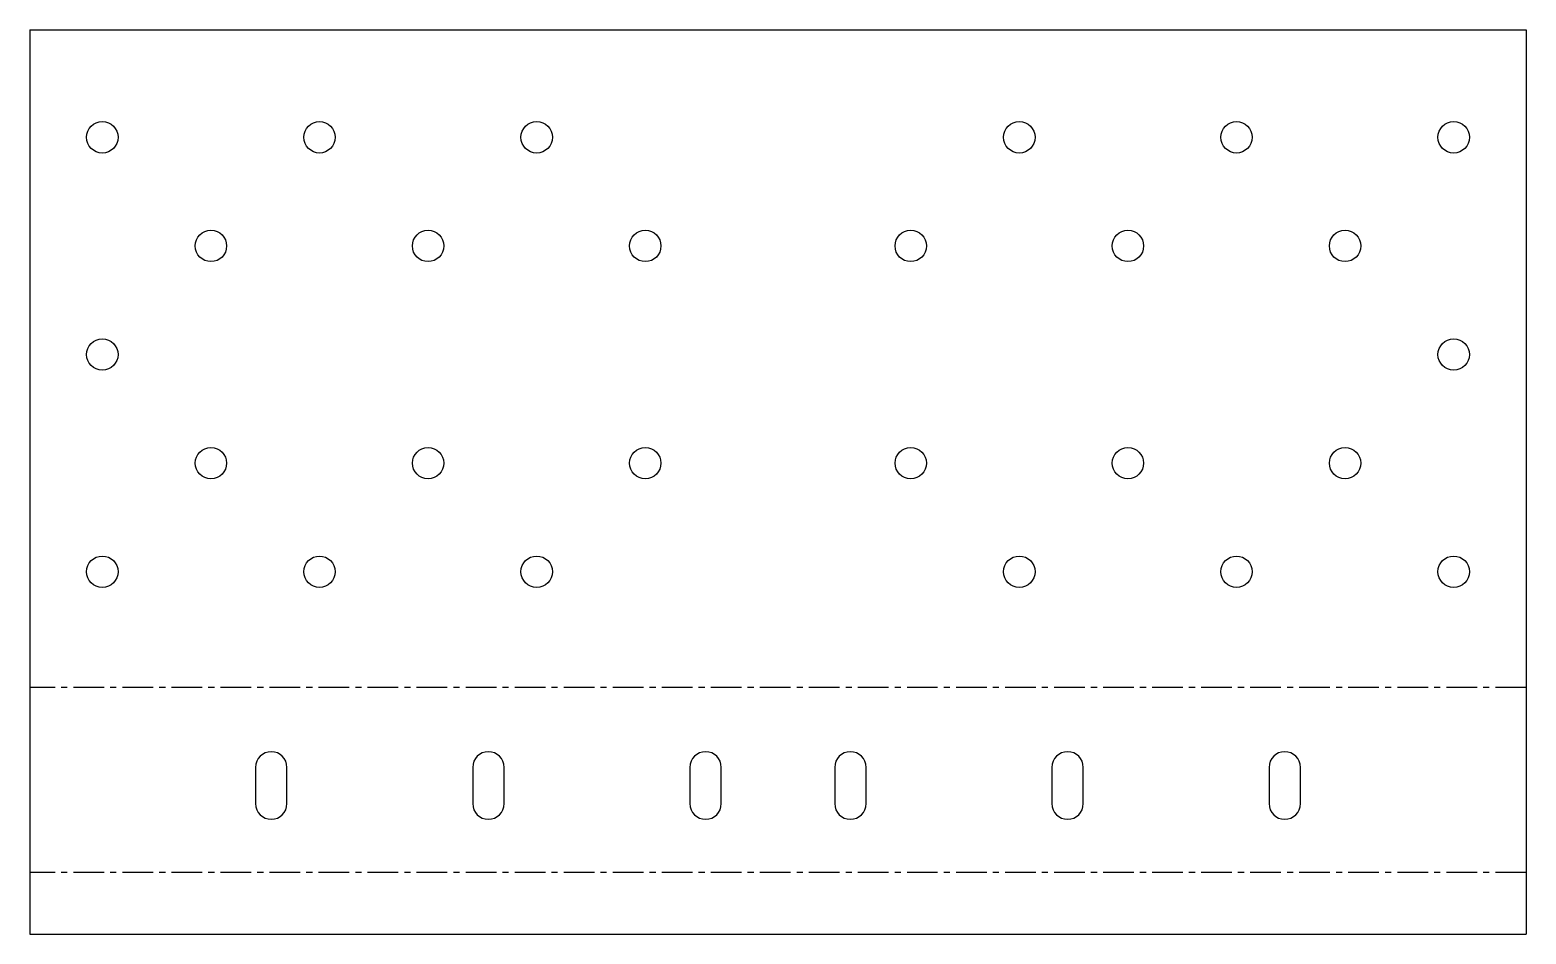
# Model space of a CAD drawing. Header units: millimetres. Extents: x -310 to 310, y -237 to 138.
import ezdxf

# ---------------------------------------------------------------- set-up
doc = ezdxf.new("R2010")
doc.units = ezdxf.units.MM
doc.linetypes.add('CENTERX2', pattern=[20.32, 12.7, -2.54, 2.54, -2.54])

msp = doc.modelspace()

# ---------------------------------------------------------------- linework, layer by layer
at = {"color": 7, "linetype": 'Continuous', "lineweight": 25}
for p, q in [((-310, 137.5), (-310, -237.14)), ((-310, 137.5), (310, 137.5)), ((310, 137.5), (310, -237.14)), ((-216.5, -168.07), (-216.5, -183.07)), ((-203.5, -183.07), (-203.5, -168.07)), ((-126.5, -168.07), (-126.5, -183.07)), ((-113.5, -183.07), (-113.5, -168.07)), ((-36.5, -168.07), (-36.5, -183.07)), ((-23.5, -183.07), (-23.5, -168.07)), ((23.5, -168.07), (23.5, -183.07)), ((36.5, -183.07), (36.5, -168.07)), ((113.5, -168.07), (113.5, -183.07)), ((126.5, -183.07), (126.5, -168.07)), ((203.5, -168.07), (203.5, -183.07)), ((216.5, -183.07), (216.5, -168.07)), ((-310, -237.14), (310, -237.14))]:
    msp.add_line(p, q, dxfattribs=at)
at = {"color": 7, "linetype": 'CENTERX2'}
for p, q in [((310, -135.03), (-310, -135.03)), ((310, -211.6), (-310, -211.6))]:
    msp.add_line(p, q, dxfattribs=at)
at = {"color": 7, "linetype": 'Continuous', "lineweight": 25}
for centre in [(-280, 93), (-190, 93), (-100, 93), (100, 93), (190, 93), (280, 93), (-235, 48), (-145, 48), (-55, 48), (55, 48), (145, 48), (235, 48), (-280, 3), (280, 3), (-235, -42), (-145, -42), (-55, -42), (55, -42), (145, -42), (235, -42), (-280, -87), (-190, -87), (-100, -87), (100, -87), (190, -87), (280, -87)]:
    msp.add_circle(centre, 6.5, dxfattribs=at)
for centre, start, end in [((-210, -168.07), 0, 180), ((-120, -168.07), 0, 180), ((-30, -168.07), 0, 180), ((30, -168.07), 0, 180), ((120, -168.07), 0, 180), ((210, -168.07), 0, 180), ((-210, -183.07), 180, 0), ((-120, -183.07), 180, 0), ((-30, -183.07), 180, 0), ((30, -183.07), 180, 0), ((120, -183.07), 180, 0), ((210, -183.07), 180, 0)]:
    msp.add_arc(centre, 6.5, start, end, dxfattribs=at)

doc.saveas('drawing.dxf')
